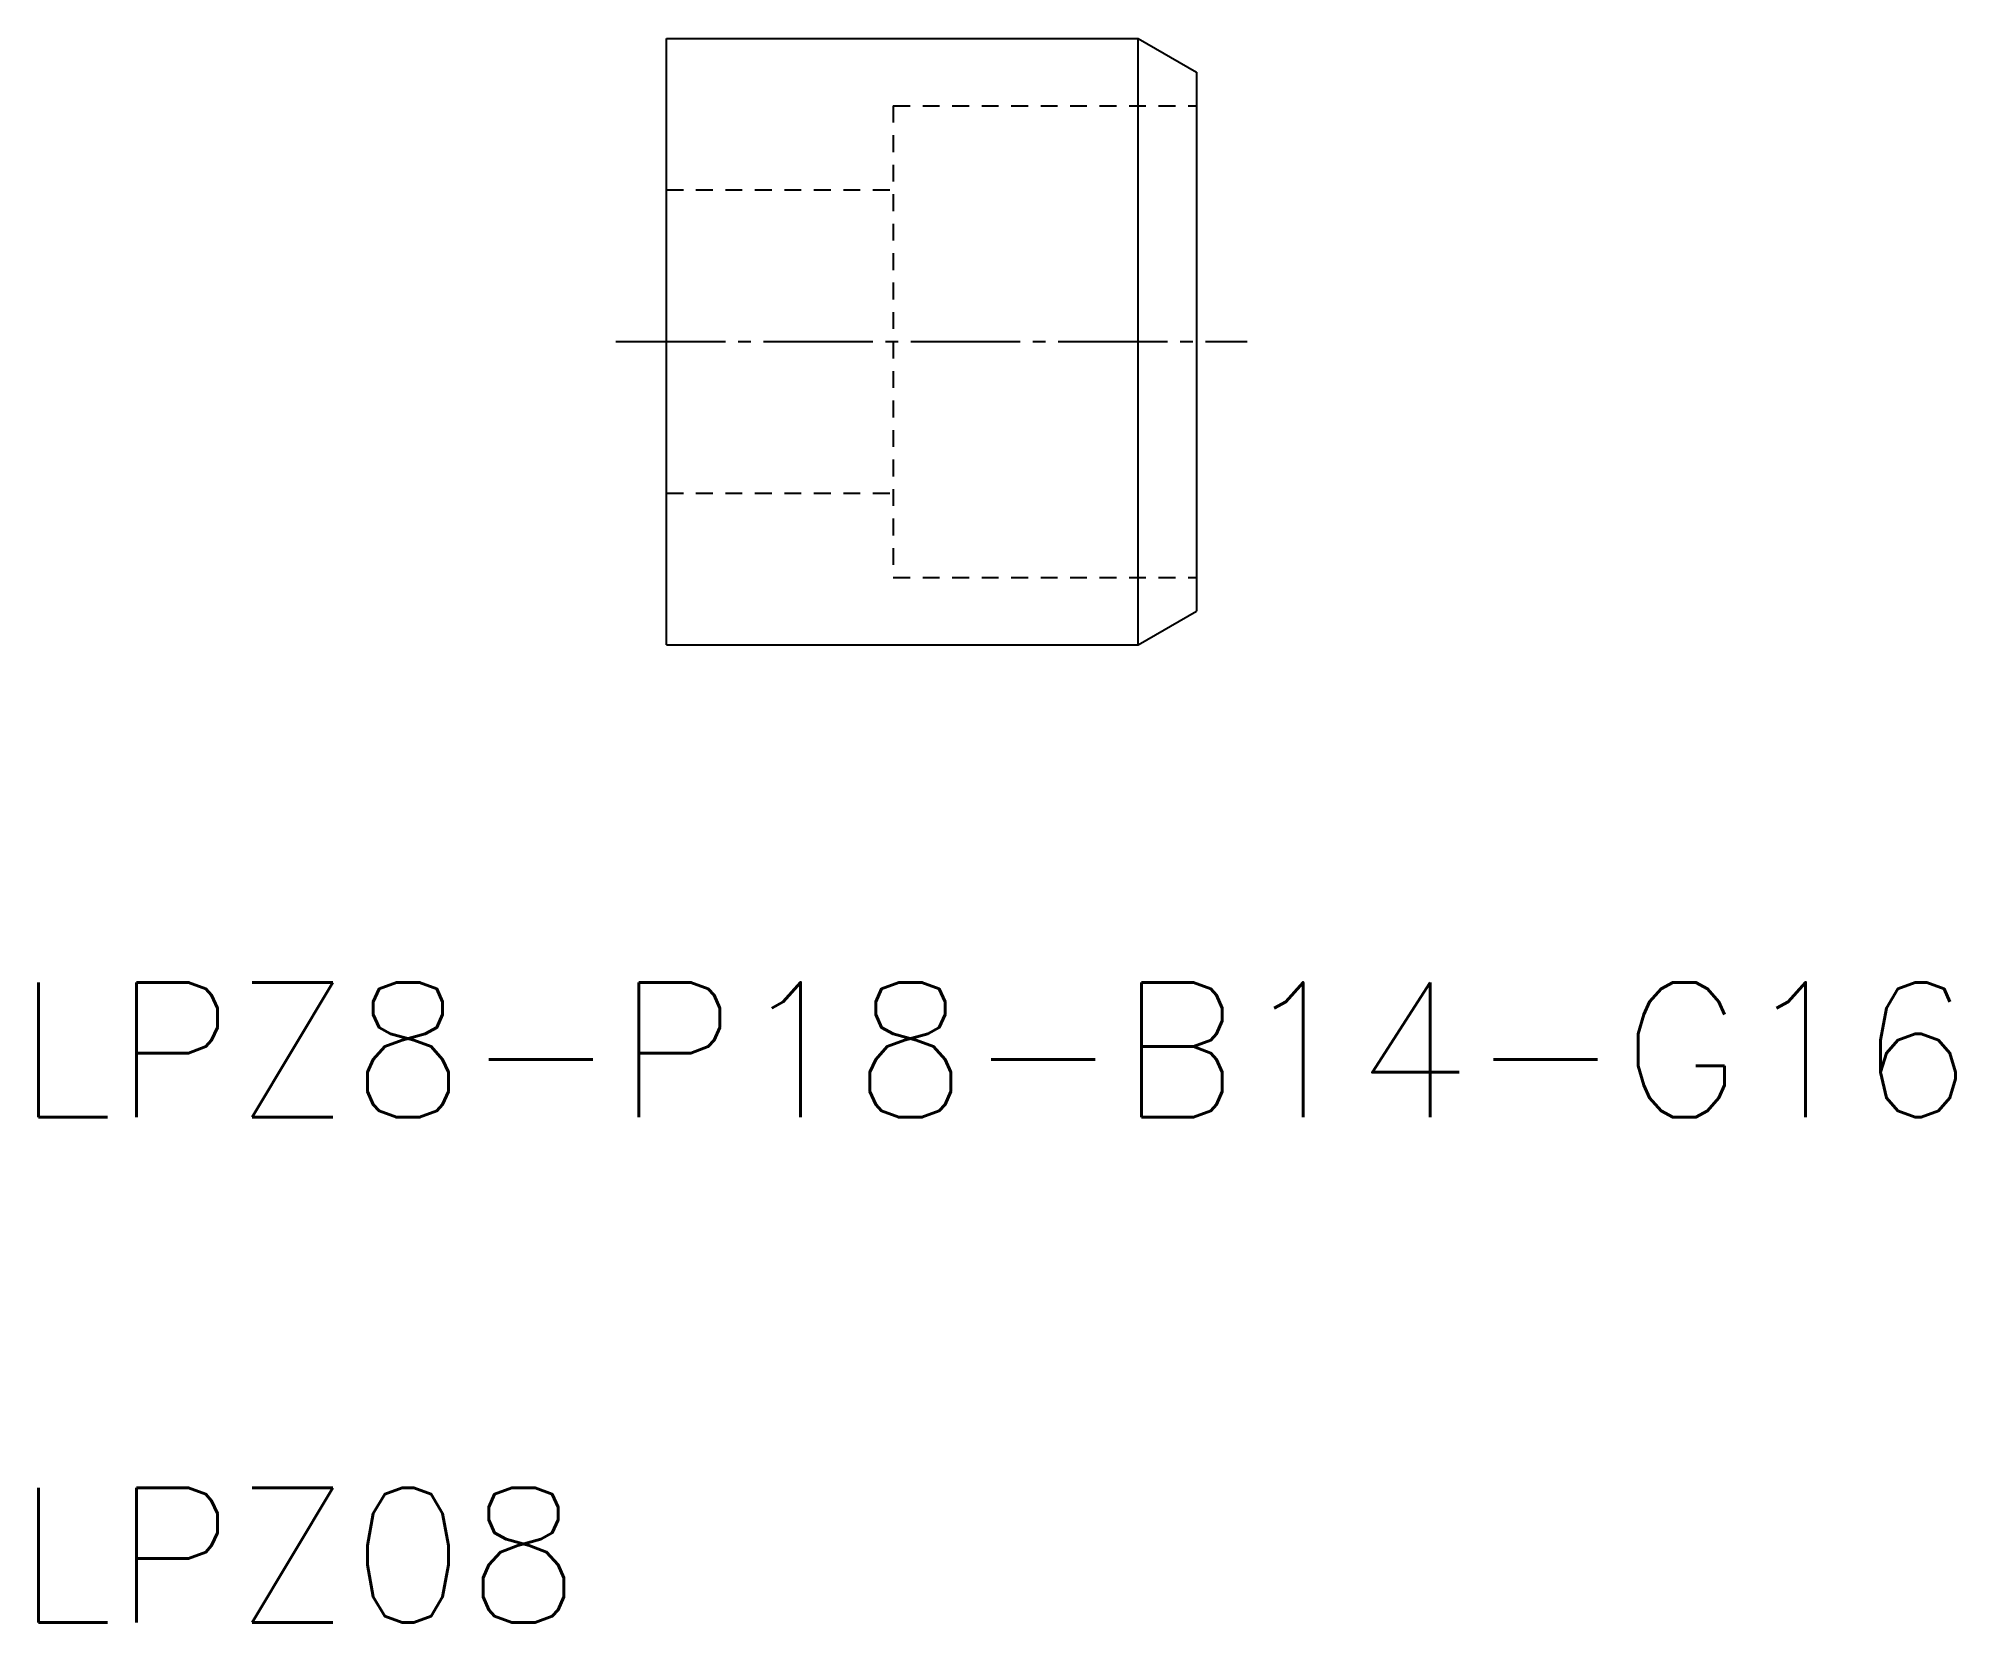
# Model space of a CAD drawing. Extents: x 112.9 to 169.8, y 55.6 to 102.6.
import ezdxf

# ---------------------------------------------------------------- set-up
doc = ezdxf.new("R2010")
doc.units = 0
doc.header["$LTSCALE"] = 0.25
doc.linetypes.add('CENTER', pattern=[17.5, 13, -1.5, 1.5, -1.5])
doc.linetypes.add('DASHED', pattern=[3.5, 2, -1.5])
doc.layers.get('0').update_dxf_attribs({"linetype": 'CONTINUOUS'})
doc.layers.add('CENTER', color=1, linetype='CENTER')
doc.styles.get("Standard").update_dxf_attribs({"font": 'txt.shx'})

msp = doc.modelspace()

# ---------------------------------------------------------------- linework, layer by layer
at = {"color": 7, "linetype": 'CONTINUOUS'}
for p, q in [((131.533, 102.596), (145.533, 102.596)), ((131.533, 84.596), (131.533, 102.596)), ((145.533, 102.596), (147.265, 101.596)), ((145.533, 84.596), (145.533, 102.596)), ((147.265, 101.596), (147.265, 85.596)), ((145.533, 84.596), (147.265, 85.596)), ((131.533, 84.596), (145.533, 84.596))]:
    msp.add_line(p, q, dxfattribs=at)
at = {"color": 3, "linetype": 'DASHED'}
for p, q in [((138.265, 100.596), (138.265, 86.596)), ((138.265, 100.596), (147.265, 100.596)), ((131.533, 98.096), (138.265, 98.096)), ((131.533, 89.096), (138.265, 89.096)), ((138.265, 86.596), (147.265, 86.596))]:
    msp.add_line(p, q, dxfattribs=at)
at = {"layer": 'CENTER', "color": 1, "linetype": 'CENTER'}
msp.add_line((130.033, 93.596), (148.765, 93.596), dxfattribs=at)

# ---------------------------------------------------------------- texts
for s, p in [('LPZ8-P18-B14-G16', (112.201, 70.579)), ('LPZ08', (112.201, 55.579))]:
    msp.add_text(s, height=4).set_placement(p)

doc.saveas('drawing.dxf')
